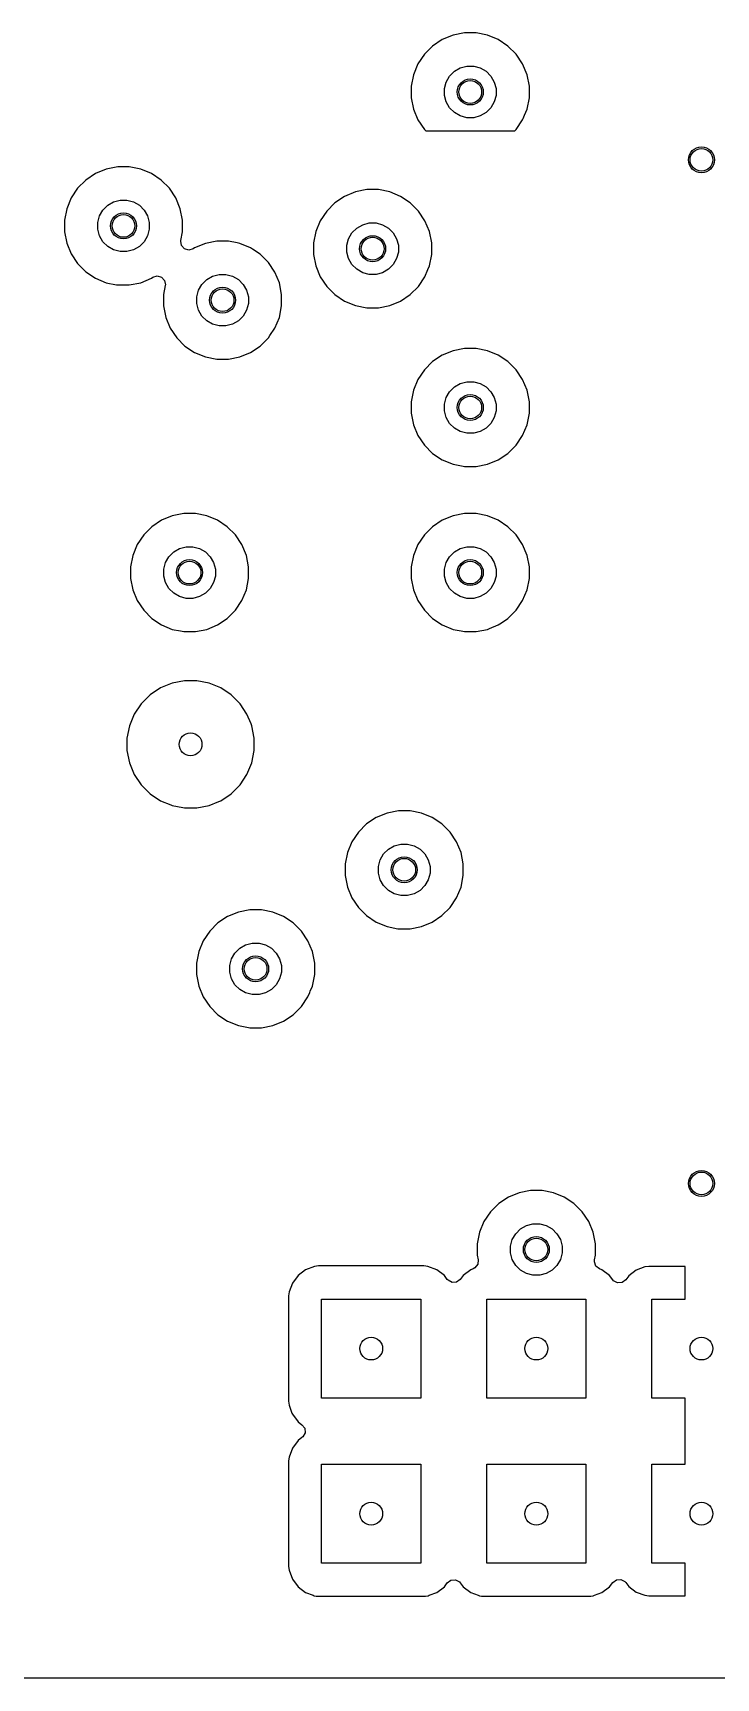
# Model space of a CAD drawing. Extents: x -2.18 to 1.8, y 0.44 to 2.81.
# Drawn here: x -1.375 to -0.961, y 0.435 to 1.432 of the extents above; entities that cross this region are included whole.
import ezdxf

# ---------------------------------------------------------------- set-up
doc = ezdxf.new("R2010")
doc.units = 0
doc.header["$MEASUREMENT"] = 0
doc.layers.add('BLACK', color=7, linetype='CONTINUOUS')

msp = doc.modelspace()

# ---------------------------------------------------------------- linework, layer by layer
at = {"layer": 'BLACK', "linetype": 'CONTINUOUS'}
for p, q in [((-1.12694, 1.42782), (-1.1328, 1.4239)), ((-1.12043, 1.43052), (-1.12694, 1.42782)), ((-1.12694, 1.42782), (-1.12694, 1.42782)), ((-1.11352, 1.43189), (-1.12043, 1.43052)), ((-1.12043, 1.43052), (-1.12043, 1.43052)), ((-1.10648, 1.43189), (-1.11352, 1.43189)), ((-1.11352, 1.43189), (-1.11352, 1.43189)), ((-1.09957, 1.43052), (-1.10648, 1.43189)), ((-1.10648, 1.43189), (-1.10648, 1.43189)), ((-1.09306, 1.42782), (-1.09957, 1.43052)), ((-1.09957, 1.43052), (-1.09957, 1.43052)), ((-1.0872, 1.4239), (-1.09306, 1.42782)), ((-1.09306, 1.42782), (-1.09306, 1.42782)), ((-1.13778, 1.41892), (-1.1417, 1.41306)), ((-1.1328, 1.4239), (-1.13778, 1.41892)), ((-1.13778, 1.41892), (-1.13778, 1.41892)), ((-1.1328, 1.4239), (-1.1328, 1.4239)), ((-1.08222, 1.41892), (-1.0872, 1.4239)), ((-1.0872, 1.4239), (-1.0872, 1.4239)), ((-1.0783, 1.41306), (-1.08222, 1.41892)), ((-1.08222, 1.41892), (-1.08222, 1.41892)), ((-1.14439, 1.40655), (-1.14577, 1.39965)), ((-1.1417, 1.41306), (-1.14439, 1.40656)), ((-1.14439, 1.40656), (-1.14439, 1.40655)), ((-1.1417, 1.41306), (-1.1417, 1.41306)), ((-1.12455, 1.40215), (-1.12249, 1.40571)), ((-1.12249, 1.40571), (-1.11959, 1.40862)), ((-1.11959, 1.40862), (-1.11603, 1.41067)), ((-1.11603, 1.41067), (-1.11206, 1.41174)), ((-1.11206, 1.41174), (-1.10794, 1.41174)), ((-1.10794, 1.41174), (-1.10397, 1.41067)), ((-1.10397, 1.41067), (-1.10041, 1.40862)), ((-1.10041, 1.40862), (-1.09751, 1.40571)), ((-1.09751, 1.40571), (-1.09545, 1.40215)), ((-1.07561, 1.40656), (-1.0783, 1.41306)), ((-1.0783, 1.41306), (-1.0783, 1.41306)), ((-1.0783, 1.41306), (-1.0783, 1.41306)), ((-1.07423, 1.39964), (-1.07561, 1.40656)), ((-1.14577, 1.39965), (-1.14577, 1.3926)), ((-1.12561, 1.39818), (-1.12455, 1.40215)), ((-1.12561, 1.39407), (-1.12561, 1.39818)), ((-1.09545, 1.40215), (-1.09439, 1.39818)), ((-1.09439, 1.39818), (-1.09439, 1.39407)), ((-1.07423, 1.3926), (-1.07423, 1.39964)), ((-1.14577, 1.3926), (-1.14439, 1.38569)), ((-1.14439, 1.38569), (-1.14439, 1.38569)), ((-1.14439, 1.38569), (-1.1417, 1.37918)), ((-1.12455, 1.3901), (-1.12561, 1.39407)), ((-1.12249, 1.38654), (-1.12455, 1.3901)), ((-1.11959, 1.38363), (-1.12249, 1.38654)), ((-1.09751, 1.38654), (-1.10041, 1.38363)), ((-1.09545, 1.3901), (-1.09751, 1.38654)), ((-1.09439, 1.39407), (-1.09545, 1.3901)), ((-1.07708, 1.38213), (-1.07561, 1.38569)), ((-1.07561, 1.38569), (-1.07423, 1.3926)), ((-1.1417, 1.37918), (-1.1417, 1.37918)), ((-1.1417, 1.37918), (-1.13778, 1.37332)), ((-1.11603, 1.38157), (-1.11959, 1.38363)), ((-1.11206, 1.38051), (-1.11603, 1.38157)), ((-1.10794, 1.38051), (-1.11206, 1.38051)), ((-1.10397, 1.38157), (-1.10794, 1.38051)), ((-1.10041, 1.38363), (-1.10397, 1.38157)), ((-1.08222, 1.37332), (-1.0783, 1.37918)), ((-1.0783, 1.37918), (-1.07796, 1.38002)), ((-1.07796, 1.38002), (-1.07708, 1.38213)), ((-1.07796, 1.38002), (-1.07796, 1.38002)), ((-1.07708, 1.38213), (-1.07708, 1.38213)), ((-1.13778, 1.37332), (-1.13778, 1.37332)), ((-1.13778, 1.37332), (-1.13696, 1.3725)), ((-1.13696, 1.3725), (-1.08304, 1.3725)), ((-1.08304, 1.3725), (-1.08222, 1.37332)), ((-1.33694, 1.3467), (-1.3428, 1.34278)), ((-1.33043, 1.34939), (-1.33694, 1.3467)), ((-1.33694, 1.3467), (-1.33694, 1.3467)), ((-1.32352, 1.35077), (-1.33043, 1.34939)), ((-1.33043, 1.34939), (-1.33043, 1.34939)), ((-1.31648, 1.35077), (-1.32352, 1.35077)), ((-1.32352, 1.35077), (-1.32352, 1.35077)), ((-1.30957, 1.34939), (-1.31648, 1.35077)), ((-1.31648, 1.35077), (-1.31648, 1.35077)), ((-1.30306, 1.3467), (-1.30957, 1.34939)), ((-1.30957, 1.34939), (-1.30957, 1.34939)), ((-1.2972, 1.34278), (-1.30306, 1.3467)), ((-1.30306, 1.3467), (-1.30306, 1.3467)), ((-1.34778, 1.3378), (-1.3517, 1.33194)), ((-1.3428, 1.34278), (-1.34778, 1.3378)), ((-1.34778, 1.3378), (-1.34778, 1.3378)), ((-1.3428, 1.34278), (-1.3428, 1.34278)), ((-1.29222, 1.3378), (-1.2972, 1.34278)), ((-1.2972, 1.34278), (-1.2972, 1.34278)), ((-1.2883, 1.33194), (-1.29222, 1.3378)), ((-1.29222, 1.3378), (-1.29222, 1.3378)), ((-1.17957, 1.33557), (-1.18608, 1.33288)), ((-1.17266, 1.33695), (-1.17957, 1.33557)), ((-1.17957, 1.33557), (-1.17957, 1.33557)), ((-1.16561, 1.33695), (-1.17266, 1.33695)), ((-1.17266, 1.33695), (-1.17266, 1.33695)), ((-1.1587, 1.33557), (-1.16561, 1.33695)), ((-1.16561, 1.33695), (-1.16561, 1.33695)), ((-1.15219, 1.33288), (-1.1587, 1.33557)), ((-1.1587, 1.33557), (-1.1587, 1.33557)), ((-1.35439, 1.32543), (-1.35577, 1.31852)), ((-1.3517, 1.33194), (-1.35439, 1.32543)), ((-1.35439, 1.32543), (-1.35439, 1.32543)), ((-1.3517, 1.33194), (-1.3517, 1.33194)), ((-1.33249, 1.32459), (-1.32959, 1.32749)), ((-1.32959, 1.32749), (-1.32603, 1.32955)), ((-1.32603, 1.32955), (-1.32206, 1.33061)), ((-1.32206, 1.33061), (-1.31794, 1.33061)), ((-1.31794, 1.33061), (-1.31397, 1.32955)), ((-1.31397, 1.32955), (-1.31041, 1.32749)), ((-1.31041, 1.32749), (-1.30751, 1.32459)), ((-1.28561, 1.32543), (-1.2883, 1.33194)), ((-1.2883, 1.33194), (-1.2883, 1.33194)), ((-1.2883, 1.33194), (-1.2883, 1.33194)), ((-1.28423, 1.31852), (-1.28561, 1.32543)), ((-1.19193, 1.32896), (-1.19692, 1.32398)), ((-1.18608, 1.33288), (-1.19193, 1.32896)), ((-1.19193, 1.32896), (-1.19193, 1.32896)), ((-1.18608, 1.33288), (-1.18608, 1.33288)), ((-1.14633, 1.32896), (-1.15219, 1.33288)), ((-1.15219, 1.33288), (-1.15219, 1.33288)), ((-1.14135, 1.32398), (-1.14633, 1.32896)), ((-1.14633, 1.32896), (-1.14633, 1.32896)), ((-1.35577, 1.31852), (-1.35577, 1.31148)), ((-1.33561, 1.31706), (-1.33455, 1.32103)), ((-1.33561, 1.31294), (-1.33561, 1.31706)), ((-1.33455, 1.32103), (-1.33249, 1.32459)), ((-1.30751, 1.32459), (-1.30545, 1.32103)), ((-1.30545, 1.32103), (-1.30439, 1.31706)), ((-1.30439, 1.31706), (-1.30439, 1.31294)), ((-1.28423, 1.31148), (-1.28423, 1.31852)), ((-1.20083, 1.31812), (-1.20353, 1.31161)), ((-1.19692, 1.32398), (-1.20083, 1.31812)), ((-1.20083, 1.31812), (-1.20083, 1.31812)), ((-1.19692, 1.32398), (-1.19692, 1.32398)), ((-1.17872, 1.31367), (-1.17516, 1.31573)), ((-1.17516, 1.31573), (-1.17119, 1.31679)), ((-1.17119, 1.31679), (-1.16708, 1.31679)), ((-1.16708, 1.31679), (-1.16311, 1.31573)), ((-1.16311, 1.31573), (-1.15955, 1.31367)), ((-1.13744, 1.31812), (-1.14135, 1.32398)), ((-1.14135, 1.32398), (-1.14135, 1.32398)), ((-1.13474, 1.31161), (-1.13744, 1.31812)), ((-1.13744, 1.31812), (-1.13744, 1.31812)), ((-1.13744, 1.31812), (-1.13744, 1.31812)), ((-1.35577, 1.31148), (-1.35439, 1.30457)), ((-1.33455, 1.30897), (-1.33561, 1.31294)), ((-1.33249, 1.30541), (-1.33455, 1.30897)), ((-1.32959, 1.30251), (-1.33249, 1.30541)), ((-1.30751, 1.30541), (-1.31041, 1.30251)), ((-1.30545, 1.30897), (-1.30751, 1.30541)), ((-1.30439, 1.31294), (-1.30545, 1.30897)), ((-1.28535, 1.3058), (-1.28529, 1.30614)), ((-1.28491, 1.30308), (-1.28535, 1.3058)), ((-1.28529, 1.30614), (-1.28423, 1.31148)), ((-1.26352, 1.30577), (-1.27043, 1.30439)), ((-1.25648, 1.30577), (-1.26352, 1.30577)), ((-1.26352, 1.30577), (-1.26352, 1.30577)), ((-1.25113, 1.3047), (-1.25648, 1.30577)), ((-1.25648, 1.30577), (-1.25648, 1.30577)), ((-1.20353, 1.31161), (-1.2049, 1.3047)), ((-1.20353, 1.31161), (-1.20353, 1.31161)), ((-1.18475, 1.30324), (-1.18368, 1.30721)), ((-1.18368, 1.30721), (-1.18163, 1.31077)), ((-1.18163, 1.31077), (-1.17872, 1.31367)), ((-1.15955, 1.31367), (-1.15664, 1.31077)), ((-1.15664, 1.31077), (-1.15458, 1.30721)), ((-1.15458, 1.30721), (-1.15352, 1.30324)), ((-1.13337, 1.3047), (-1.13474, 1.31161)), ((-1.35439, 1.30457), (-1.35439, 1.30457)), ((-1.35439, 1.30457), (-1.3517, 1.29806)), ((-1.3517, 1.29806), (-1.3517, 1.29806)), ((-1.3517, 1.29806), (-1.34778, 1.2922)), ((-1.32603, 1.30045), (-1.32959, 1.30251)), ((-1.32206, 1.29939), (-1.32603, 1.30045)), ((-1.31794, 1.29939), (-1.32206, 1.29939)), ((-1.31397, 1.30045), (-1.31794, 1.29939)), ((-1.31041, 1.30251), (-1.31397, 1.30045)), ((-1.28307, 1.30103), (-1.28491, 1.30308)), ((-1.28042, 1.30031), (-1.28307, 1.30103)), ((-1.27779, 1.30113), (-1.28042, 1.30031)), ((-1.27694, 1.3017), (-1.27779, 1.30113)), ((-1.27043, 1.30439), (-1.27694, 1.3017)), ((-1.27694, 1.3017), (-1.27694, 1.3017)), ((-1.27043, 1.30439), (-1.27043, 1.30439)), ((-1.24957, 1.30439), (-1.25113, 1.3047)), ((-1.24306, 1.3017), (-1.24957, 1.30439)), ((-1.24957, 1.30439), (-1.24957, 1.30439)), ((-1.24184, 1.30088), (-1.24306, 1.3017)), ((-1.24306, 1.3017), (-1.24306, 1.3017)), ((-1.2372, 1.29778), (-1.24184, 1.30088)), ((-1.23222, 1.2928), (-1.2372, 1.29778)), ((-1.2049, 1.3047), (-1.2049, 1.29766)), ((-1.2049, 1.29766), (-1.20353, 1.29075)), ((-1.18475, 1.29913), (-1.18475, 1.30324)), ((-1.18368, 1.29515), (-1.18475, 1.29913)), ((-1.15352, 1.29913), (-1.15458, 1.29515)), ((-1.15352, 1.30324), (-1.15352, 1.29913)), ((-1.13474, 1.29075), (-1.13337, 1.29766)), ((-1.13337, 1.29766), (-1.13337, 1.3047)), ((-1.34778, 1.2922), (-1.34778, 1.2922)), ((-1.34778, 1.2922), (-1.3428, 1.28722)), ((-1.3428, 1.28722), (-1.3428, 1.28722)), ((-1.3428, 1.28722), (-1.33694, 1.2833)), ((-1.26603, 1.28455), (-1.26206, 1.28561)), ((-1.26206, 1.28561), (-1.25794, 1.28561)), ((-1.25794, 1.28561), (-1.25397, 1.28455)), ((-1.2283, 1.28694), (-1.23222, 1.2928)), ((-1.23222, 1.2928), (-1.23222, 1.2928)), ((-1.22561, 1.28043), (-1.2283, 1.28694)), ((-1.2283, 1.28694), (-1.2283, 1.28694)), ((-1.2283, 1.28694), (-1.2283, 1.28694)), ((-1.20353, 1.29075), (-1.20353, 1.29075)), ((-1.20353, 1.29075), (-1.20083, 1.28424)), ((-1.18163, 1.29159), (-1.18368, 1.29515)), ((-1.17872, 1.28869), (-1.18163, 1.29159)), ((-1.17516, 1.28663), (-1.17872, 1.28869)), ((-1.17119, 1.28557), (-1.17516, 1.28663)), ((-1.16708, 1.28557), (-1.17119, 1.28557)), ((-1.16311, 1.28663), (-1.16708, 1.28557)), ((-1.15955, 1.28869), (-1.16311, 1.28663)), ((-1.15664, 1.29159), (-1.15955, 1.28869)), ((-1.15458, 1.29515), (-1.15664, 1.29159)), ((-1.13744, 1.28424), (-1.13566, 1.28852)), ((-1.13566, 1.28852), (-1.13474, 1.29075)), ((-1.33694, 1.2833), (-1.33694, 1.2833)), ((-1.33694, 1.2833), (-1.33694, 1.2833)), ((-1.33694, 1.2833), (-1.33043, 1.28061)), ((-1.33043, 1.28061), (-1.32433, 1.27939)), ((-1.32433, 1.27939), (-1.32352, 1.27923)), ((-1.32352, 1.27923), (-1.32352, 1.27923)), ((-1.32352, 1.27923), (-1.32352, 1.27923)), ((-1.32352, 1.27923), (-1.31648, 1.27923)), ((-1.31648, 1.27923), (-1.30957, 1.28061)), ((-1.31648, 1.27923), (-1.31648, 1.27923)), ((-1.30957, 1.28061), (-1.30306, 1.2833)), ((-1.30306, 1.2833), (-1.30221, 1.28387)), ((-1.30221, 1.28387), (-1.29958, 1.28469)), ((-1.29958, 1.28469), (-1.29693, 1.28397)), ((-1.29693, 1.28397), (-1.29509, 1.28192)), ((-1.29471, 1.27886), (-1.29577, 1.27352)), ((-1.29509, 1.28192), (-1.29465, 1.2792)), ((-1.29465, 1.2792), (-1.29471, 1.27886)), ((-1.27561, 1.27206), (-1.27455, 1.27603)), ((-1.27455, 1.27603), (-1.27249, 1.27959)), ((-1.27249, 1.27959), (-1.26959, 1.28249)), ((-1.26959, 1.28249), (-1.26603, 1.28455)), ((-1.25397, 1.28455), (-1.25041, 1.28249)), ((-1.25041, 1.28249), (-1.24751, 1.27959)), ((-1.24751, 1.27959), (-1.24545, 1.27603)), ((-1.24545, 1.27603), (-1.24439, 1.27206)), ((-1.22423, 1.27352), (-1.22561, 1.28043)), ((-1.20083, 1.28424), (-1.20083, 1.28424)), ((-1.20083, 1.28424), (-1.19692, 1.27838)), ((-1.19692, 1.27838), (-1.19692, 1.27838)), ((-1.19692, 1.27838), (-1.19193, 1.2734)), ((-1.14633, 1.2734), (-1.14135, 1.27838)), ((-1.14135, 1.27838), (-1.13744, 1.28424)), ((-1.29577, 1.27352), (-1.29577, 1.26648)), ((-1.29577, 1.26648), (-1.29439, 1.25957)), ((-1.27561, 1.26794), (-1.27561, 1.27206)), ((-1.27455, 1.26397), (-1.27561, 1.26794)), ((-1.24439, 1.26794), (-1.24545, 1.26397)), ((-1.24439, 1.27206), (-1.24439, 1.26794)), ((-1.22561, 1.25957), (-1.22423, 1.26648)), ((-1.22423, 1.26648), (-1.22423, 1.27352)), ((-1.19193, 1.2734), (-1.19193, 1.2734)), ((-1.19193, 1.2734), (-1.18608, 1.26948)), ((-1.18608, 1.26948), (-1.18608, 1.26948)), ((-1.18608, 1.26948), (-1.18608, 1.26948)), ((-1.18608, 1.26948), (-1.17957, 1.26679)), ((-1.17957, 1.26679), (-1.17266, 1.26541)), ((-1.16561, 1.26541), (-1.1587, 1.26679)), ((-1.1587, 1.26679), (-1.15219, 1.26948)), ((-1.15219, 1.26948), (-1.14633, 1.2734)), ((-1.29439, 1.25957), (-1.29439, 1.25957)), ((-1.29439, 1.25957), (-1.2917, 1.25306)), ((-1.27249, 1.26041), (-1.27455, 1.26397)), ((-1.26959, 1.25751), (-1.27249, 1.26041)), ((-1.26603, 1.25545), (-1.26959, 1.25751)), ((-1.25041, 1.25751), (-1.25397, 1.25545)), ((-1.24751, 1.26041), (-1.25041, 1.25751)), ((-1.24545, 1.26397), (-1.24751, 1.26041)), ((-1.2283, 1.25306), (-1.22561, 1.25957)), ((-1.17266, 1.26541), (-1.17266, 1.26541)), ((-1.17266, 1.26541), (-1.17266, 1.26541)), ((-1.17266, 1.26541), (-1.16561, 1.26541)), ((-1.16561, 1.26541), (-1.16561, 1.26541)), ((-1.2917, 1.25306), (-1.2917, 1.25306)), ((-1.2917, 1.25306), (-1.28778, 1.2472)), ((-1.28778, 1.2472), (-1.28778, 1.2472)), ((-1.28778, 1.2472), (-1.2828, 1.24222)), ((-1.26206, 1.25439), (-1.26603, 1.25545)), ((-1.25794, 1.25439), (-1.26206, 1.25439)), ((-1.25397, 1.25545), (-1.25794, 1.25439)), ((-1.2372, 1.24222), (-1.23222, 1.2472)), ((-1.23222, 1.2472), (-1.23133, 1.24852)), ((-1.23133, 1.24852), (-1.2283, 1.25306)), ((-1.2828, 1.24222), (-1.2828, 1.24222)), ((-1.2828, 1.24222), (-1.27694, 1.2383)), ((-1.27694, 1.2383), (-1.27694, 1.2383)), ((-1.27694, 1.2383), (-1.27694, 1.2383)), ((-1.27694, 1.2383), (-1.27043, 1.23561)), ((-1.24957, 1.23561), (-1.24306, 1.2383)), ((-1.24306, 1.2383), (-1.2372, 1.24222)), ((-1.12694, 1.2367), (-1.1328, 1.23278)), ((-1.12043, 1.23939), (-1.12694, 1.2367)), ((-1.12694, 1.2367), (-1.12694, 1.2367)), ((-1.11352, 1.24077), (-1.12043, 1.23939)), ((-1.12043, 1.23939), (-1.12043, 1.23939)), ((-1.10648, 1.24077), (-1.11352, 1.24077)), ((-1.11352, 1.24077), (-1.11352, 1.24077)), ((-1.09957, 1.23939), (-1.10648, 1.24077)), ((-1.10648, 1.24077), (-1.10648, 1.24077)), ((-1.09306, 1.2367), (-1.09957, 1.23939)), ((-1.09957, 1.23939), (-1.09957, 1.23939)), ((-1.0872, 1.23278), (-1.09306, 1.2367)), ((-1.09306, 1.2367), (-1.09306, 1.2367)), ((-1.27043, 1.23561), (-1.26352, 1.23423)), ((-1.26352, 1.23423), (-1.26352, 1.23423)), ((-1.26352, 1.23423), (-1.26352, 1.23423)), ((-1.26352, 1.23423), (-1.25648, 1.23423)), ((-1.25648, 1.23423), (-1.24957, 1.23561)), ((-1.25648, 1.23423), (-1.25648, 1.23423)), ((-1.13778, 1.2278), (-1.1417, 1.22194)), ((-1.1328, 1.23278), (-1.13778, 1.2278)), ((-1.13778, 1.2278), (-1.13778, 1.2278)), ((-1.1328, 1.23278), (-1.1328, 1.23278)), ((-1.08222, 1.2278), (-1.0872, 1.23278)), ((-1.0872, 1.23278), (-1.0872, 1.23278)), ((-1.0783, 1.22194), (-1.08222, 1.2278)), ((-1.08222, 1.2278), (-1.08222, 1.2278)), ((-1.1417, 1.22194), (-1.14439, 1.21543)), ((-1.1417, 1.22194), (-1.1417, 1.22194)), ((-1.12249, 1.21459), (-1.11959, 1.21749)), ((-1.11959, 1.21749), (-1.11603, 1.21955)), ((-1.11603, 1.21955), (-1.11206, 1.22061)), ((-1.11206, 1.22061), (-1.10794, 1.22061)), ((-1.10794, 1.22061), (-1.10397, 1.21955)), ((-1.10397, 1.21955), (-1.10041, 1.21749)), ((-1.10041, 1.21749), (-1.09751, 1.21459)), ((-1.07561, 1.21543), (-1.0783, 1.22194)), ((-1.0783, 1.22194), (-1.0783, 1.22194)), ((-1.0783, 1.22194), (-1.0783, 1.22194)), ((-1.14439, 1.21543), (-1.14577, 1.20852)), ((-1.14577, 1.20852), (-1.14577, 1.20148)), ((-1.14439, 1.21543), (-1.14439, 1.21543)), ((-1.12561, 1.20706), (-1.12455, 1.21103)), ((-1.12561, 1.20294), (-1.12561, 1.20706)), ((-1.12455, 1.21103), (-1.12249, 1.21459)), ((-1.09751, 1.21459), (-1.09545, 1.21103)), ((-1.09545, 1.21103), (-1.09439, 1.20706)), ((-1.09439, 1.20706), (-1.09439, 1.20294)), ((-1.07423, 1.20852), (-1.07561, 1.21543)), ((-1.07423, 1.20148), (-1.07423, 1.20852)), ((-1.14577, 1.20148), (-1.14439, 1.19457)), ((-1.12455, 1.19897), (-1.12561, 1.20294)), ((-1.12249, 1.19541), (-1.12455, 1.19897)), ((-1.09545, 1.19897), (-1.09751, 1.19541)), ((-1.09439, 1.20294), (-1.09545, 1.19897)), ((-1.07561, 1.19457), (-1.07423, 1.20148)), ((-1.14439, 1.19457), (-1.14439, 1.19457)), ((-1.14439, 1.19457), (-1.1417, 1.18806)), ((-1.1417, 1.18806), (-1.1417, 1.18806)), ((-1.1417, 1.18806), (-1.13778, 1.1822)), ((-1.11959, 1.19251), (-1.12249, 1.19541)), ((-1.11603, 1.19045), (-1.11959, 1.19251)), ((-1.11206, 1.18939), (-1.11603, 1.19045)), ((-1.10794, 1.18939), (-1.11206, 1.18939)), ((-1.10397, 1.19045), (-1.10794, 1.18939)), ((-1.10041, 1.19251), (-1.10397, 1.19045)), ((-1.09751, 1.19541), (-1.10041, 1.19251)), ((-1.08222, 1.1822), (-1.0783, 1.18806)), ((-1.0783, 1.18806), (-1.07561, 1.19457)), ((-1.13778, 1.1822), (-1.13778, 1.1822)), ((-1.13778, 1.1822), (-1.1328, 1.17722)), ((-1.1328, 1.17722), (-1.1328, 1.17722)), ((-1.1328, 1.17722), (-1.12694, 1.1733)), ((-1.09306, 1.1733), (-1.0872, 1.17722)), ((-1.0872, 1.17722), (-1.08589, 1.17852)), ((-1.08589, 1.17852), (-1.08222, 1.1822)), ((-1.12694, 1.1733), (-1.12694, 1.1733)), ((-1.12694, 1.1733), (-1.12694, 1.1733)), ((-1.12694, 1.1733), (-1.12043, 1.17061)), ((-1.12043, 1.17061), (-1.11433, 1.16939)), ((-1.11433, 1.16939), (-1.11352, 1.16923)), ((-1.11352, 1.16923), (-1.11352, 1.16923)), ((-1.11352, 1.16923), (-1.11352, 1.16923)), ((-1.11352, 1.16923), (-1.10648, 1.16923)), ((-1.10648, 1.16923), (-1.09957, 1.17061)), ((-1.10648, 1.16923), (-1.10648, 1.16923)), ((-1.09957, 1.17061), (-1.09306, 1.1733)), ((-1.29694, 1.1367), (-1.3028, 1.13278)), ((-1.29043, 1.13939), (-1.29694, 1.1367)), ((-1.29694, 1.1367), (-1.29694, 1.1367)), ((-1.28352, 1.14077), (-1.29043, 1.13939)), ((-1.29043, 1.13939), (-1.29043, 1.13939)), ((-1.27648, 1.14077), (-1.28352, 1.14077)), ((-1.28352, 1.14077), (-1.28352, 1.14077)), ((-1.26957, 1.13939), (-1.27648, 1.14077)), ((-1.27648, 1.14077), (-1.27648, 1.14077)), ((-1.26306, 1.1367), (-1.26957, 1.13939)), ((-1.26957, 1.13939), (-1.26957, 1.13939)), ((-1.2572, 1.13278), (-1.26306, 1.1367)), ((-1.26306, 1.1367), (-1.26306, 1.1367)), ((-1.12694, 1.1367), (-1.1328, 1.13278)), ((-1.12043, 1.13939), (-1.12694, 1.1367)), ((-1.12694, 1.1367), (-1.12694, 1.1367)), ((-1.11352, 1.14077), (-1.12043, 1.13939)), ((-1.12043, 1.13939), (-1.12043, 1.13939)), ((-1.10648, 1.14077), (-1.11352, 1.14077)), ((-1.11352, 1.14077), (-1.11352, 1.14077)), ((-1.09957, 1.13939), (-1.10648, 1.14077)), ((-1.10648, 1.14077), (-1.10648, 1.14077)), ((-1.09306, 1.1367), (-1.09957, 1.13939)), ((-1.09957, 1.13939), (-1.09957, 1.13939)), ((-1.0872, 1.13278), (-1.09306, 1.1367)), ((-1.09306, 1.1367), (-1.09306, 1.1367)), ((-1.30778, 1.1278), (-1.3117, 1.12194)), ((-1.3028, 1.13278), (-1.30778, 1.1278)), ((-1.30778, 1.1278), (-1.30778, 1.1278)), ((-1.3028, 1.13278), (-1.3028, 1.13278)), ((-1.25222, 1.1278), (-1.2572, 1.13278)), ((-1.2572, 1.13278), (-1.2572, 1.13278)), ((-1.2483, 1.12194), (-1.25222, 1.1278)), ((-1.25222, 1.1278), (-1.25222, 1.1278)), ((-1.13778, 1.1278), (-1.1417, 1.12194)), ((-1.1328, 1.13278), (-1.13778, 1.1278)), ((-1.13778, 1.1278), (-1.13778, 1.1278)), ((-1.1328, 1.13278), (-1.1328, 1.13278)), ((-1.08222, 1.1278), (-1.0872, 1.13278)), ((-1.0872, 1.13278), (-1.0872, 1.13278)), ((-1.0783, 1.12194), (-1.08222, 1.1278)), ((-1.08222, 1.1278), (-1.08222, 1.1278)), ((-1.3117, 1.12194), (-1.31439, 1.11543)), ((-1.3117, 1.12194), (-1.3117, 1.12194)), ((-1.29249, 1.11459), (-1.28959, 1.11749)), ((-1.28959, 1.11749), (-1.28603, 1.11955)), ((-1.28603, 1.11955), (-1.28206, 1.12061)), ((-1.28206, 1.12061), (-1.27794, 1.12061)), ((-1.27794, 1.12061), (-1.27397, 1.11955)), ((-1.27397, 1.11955), (-1.27041, 1.11749)), ((-1.27041, 1.11749), (-1.26751, 1.11459)), ((-1.24561, 1.11543), (-1.2483, 1.12194)), ((-1.2483, 1.12194), (-1.2483, 1.12194)), ((-1.2483, 1.12194), (-1.2483, 1.12194)), ((-1.1417, 1.12194), (-1.14439, 1.11543)), ((-1.1417, 1.12194), (-1.1417, 1.12194)), ((-1.12249, 1.11459), (-1.11959, 1.11749)), ((-1.11959, 1.11749), (-1.11603, 1.11955)), ((-1.11603, 1.11955), (-1.11206, 1.12061)), ((-1.11206, 1.12061), (-1.10794, 1.12061)), ((-1.10794, 1.12061), (-1.10397, 1.11955)), ((-1.10397, 1.11955), (-1.10041, 1.11749)), ((-1.10041, 1.11749), (-1.09751, 1.11459)), ((-1.07561, 1.11543), (-1.0783, 1.12194)), ((-1.0783, 1.12194), (-1.0783, 1.12194)), ((-1.0783, 1.12194), (-1.0783, 1.12194)), ((-1.31439, 1.11543), (-1.31577, 1.10852)), ((-1.31577, 1.10852), (-1.31577, 1.10148)), ((-1.31439, 1.11543), (-1.31439, 1.11543)), ((-1.29561, 1.10706), (-1.29455, 1.11103)), ((-1.29561, 1.10294), (-1.29561, 1.10706)), ((-1.29455, 1.11103), (-1.29249, 1.11459)), ((-1.26751, 1.11459), (-1.26545, 1.11103)), ((-1.26545, 1.11103), (-1.26439, 1.10706)), ((-1.26439, 1.10706), (-1.26439, 1.10294)), ((-1.24423, 1.10852), (-1.24561, 1.11543)), ((-1.24423, 1.10148), (-1.24423, 1.10852)), ((-1.24423, 1.10852), (-1.24423, 1.10852)), ((-1.14439, 1.11543), (-1.14577, 1.10852)), ((-1.14577, 1.10852), (-1.14577, 1.10148)), ((-1.14439, 1.11543), (-1.14439, 1.11543)), ((-1.12561, 1.10706), (-1.12455, 1.11103)), ((-1.12561, 1.10294), (-1.12561, 1.10706)), ((-1.12455, 1.11103), (-1.12249, 1.11459)), ((-1.09751, 1.11459), (-1.09545, 1.11103)), ((-1.09545, 1.11103), (-1.09439, 1.10706)), ((-1.09439, 1.10706), (-1.09439, 1.10294)), ((-1.07423, 1.10852), (-1.07561, 1.11543)), ((-1.07423, 1.10148), (-1.07423, 1.10852)), ((-1.31577, 1.10148), (-1.31439, 1.09457)), ((-1.29455, 1.09897), (-1.29561, 1.10294)), ((-1.29249, 1.09541), (-1.29455, 1.09897)), ((-1.26545, 1.09897), (-1.26751, 1.09541)), ((-1.26439, 1.10294), (-1.26545, 1.09897)), ((-1.24561, 1.09457), (-1.24423, 1.10148)), ((-1.14577, 1.10148), (-1.14439, 1.09457)), ((-1.12455, 1.09897), (-1.12561, 1.10294)), ((-1.12249, 1.09541), (-1.12455, 1.09897)), ((-1.09545, 1.09897), (-1.09751, 1.09541)), ((-1.09439, 1.10294), (-1.09545, 1.09897)), ((-1.07561, 1.09457), (-1.07423, 1.10148)), ((-1.31439, 1.09457), (-1.31439, 1.09457)), ((-1.31439, 1.09457), (-1.3117, 1.08806)), ((-1.3117, 1.08806), (-1.3117, 1.08806)), ((-1.3117, 1.08806), (-1.30778, 1.0822)), ((-1.28959, 1.09251), (-1.29249, 1.09541)), ((-1.28603, 1.09045), (-1.28959, 1.09251)), ((-1.28206, 1.08939), (-1.28603, 1.09045)), ((-1.27794, 1.08939), (-1.28206, 1.08939)), ((-1.27397, 1.09045), (-1.27794, 1.08939)), ((-1.27041, 1.09251), (-1.27397, 1.09045)), ((-1.26751, 1.09541), (-1.27041, 1.09251)), ((-1.25222, 1.0822), (-1.2483, 1.08806)), ((-1.2483, 1.08806), (-1.24561, 1.09457)), ((-1.14439, 1.09457), (-1.14439, 1.09457)), ((-1.14439, 1.09457), (-1.1417, 1.08806)), ((-1.1417, 1.08806), (-1.1417, 1.08806)), ((-1.1417, 1.08806), (-1.13778, 1.0822)), ((-1.11959, 1.09251), (-1.12249, 1.09541)), ((-1.11603, 1.09045), (-1.11959, 1.09251)), ((-1.11206, 1.08939), (-1.11603, 1.09045)), ((-1.10794, 1.08939), (-1.11206, 1.08939)), ((-1.10397, 1.09045), (-1.10794, 1.08939)), ((-1.10041, 1.09251), (-1.10397, 1.09045)), ((-1.09751, 1.09541), (-1.10041, 1.09251)), ((-1.08222, 1.0822), (-1.0783, 1.08806)), ((-1.0783, 1.08806), (-1.07561, 1.09457)), ((-1.30778, 1.0822), (-1.30778, 1.0822)), ((-1.30778, 1.0822), (-1.3028, 1.07722)), ((-1.3028, 1.07722), (-1.3028, 1.07722)), ((-1.3028, 1.07722), (-1.29694, 1.0733)), ((-1.26306, 1.0733), (-1.2572, 1.07722)), ((-1.2572, 1.07722), (-1.25222, 1.0822)), ((-1.13778, 1.0822), (-1.13778, 1.0822)), ((-1.13778, 1.0822), (-1.1328, 1.07722)), ((-1.1328, 1.07722), (-1.1328, 1.07722)), ((-1.1328, 1.07722), (-1.12694, 1.0733)), ((-1.08995, 1.07538), (-1.0872, 1.07722)), ((-1.0872, 1.07722), (-1.08222, 1.0822)), ((-1.08222, 1.0822), (-1.08222, 1.0822)), ((-1.29694, 1.0733), (-1.29694, 1.0733)), ((-1.29694, 1.0733), (-1.29694, 1.0733)), ((-1.29694, 1.0733), (-1.29043, 1.07061)), ((-1.29043, 1.07061), (-1.28555, 1.06964)), ((-1.28555, 1.06964), (-1.28352, 1.06923)), ((-1.28352, 1.06923), (-1.28352, 1.06923)), ((-1.28352, 1.06923), (-1.28352, 1.06923)), ((-1.28352, 1.06923), (-1.27648, 1.06923)), ((-1.27648, 1.06923), (-1.26957, 1.07061)), ((-1.27648, 1.06923), (-1.27648, 1.06923)), ((-1.26957, 1.07061), (-1.26306, 1.0733)), ((-1.12694, 1.0733), (-1.12694, 1.0733)), ((-1.12694, 1.0733), (-1.12694, 1.0733)), ((-1.12694, 1.0733), (-1.12043, 1.07061)), ((-1.12043, 1.07061), (-1.11555, 1.06964)), ((-1.11555, 1.06964), (-1.11352, 1.06923)), ((-1.11352, 1.06923), (-1.11352, 1.06923)), ((-1.11352, 1.06923), (-1.11352, 1.06923)), ((-1.11352, 1.06923), (-1.10648, 1.06923)), ((-1.10648, 1.06923), (-1.09957, 1.07061)), ((-1.10648, 1.06923), (-1.10648, 1.06923)), ((-1.09957, 1.07061), (-1.09843, 1.07108)), ((-1.09843, 1.07108), (-1.09306, 1.0733)), ((-1.09306, 1.0733), (-1.09214, 1.07392)), ((-1.09214, 1.07392), (-1.08995, 1.07538)), ((-1.2906, 1.03802), (-1.29761, 1.03512)), ((-1.28316, 1.0395), (-1.2906, 1.03802)), ((-1.2906, 1.03802), (-1.2906, 1.03802)), ((-1.27558, 1.0395), (-1.28316, 1.0395)), ((-1.28316, 1.0395), (-1.28316, 1.0395)), ((-1.26814, 1.03802), (-1.27558, 1.0395)), ((-1.27558, 1.0395), (-1.27558, 1.0395)), ((-1.26113, 1.03512), (-1.26814, 1.03802)), ((-1.26814, 1.03802), (-1.26814, 1.03802)), ((-1.30392, 1.0309), (-1.30929, 1.02554)), ((-1.29761, 1.03512), (-1.30392, 1.0309)), ((-1.30392, 1.0309), (-1.30392, 1.0309)), ((-1.29761, 1.03512), (-1.29761, 1.03512)), ((-1.25482, 1.0309), (-1.26113, 1.03512)), ((-1.26113, 1.03512), (-1.26113, 1.03512)), ((-1.24945, 1.02554), (-1.25482, 1.0309)), ((-1.25482, 1.0309), (-1.25482, 1.0309)), ((-1.3135, 1.01923), (-1.31641, 1.01222)), ((-1.30929, 1.02554), (-1.3135, 1.01923)), ((-1.3135, 1.01923), (-1.3135, 1.01923)), ((-1.30929, 1.02554), (-1.30929, 1.02554)), ((-1.24524, 1.01923), (-1.24945, 1.02554)), ((-1.24945, 1.02554), (-1.24945, 1.02554)), ((-1.24278, 1.0133), (-1.24524, 1.01923)), ((-1.24524, 1.01923), (-1.24524, 1.01923)), ((-1.31641, 1.01222), (-1.31789, 1.00478)), ((-1.31641, 1.01222), (-1.31641, 1.01222)), ((-1.24233, 1.01222), (-1.24278, 1.0133)), ((-1.24085, 1.00478), (-1.24233, 1.01222)), ((-1.31789, 1.00478), (-1.31789, 0.99719)), ((-1.31789, 0.99719), (-1.31641, 0.98975)), ((-1.24233, 0.98975), (-1.24085, 0.99719)), ((-1.24085, 0.99719), (-1.24085, 1.00478)), ((-1.31641, 0.98975), (-1.31641, 0.98975)), ((-1.31641, 0.98975), (-1.3135, 0.98274)), ((-1.24524, 0.98274), (-1.24233, 0.98975)), ((-1.3135, 0.98274), (-1.3135, 0.98274)), ((-1.3135, 0.98274), (-1.30929, 0.97643)), ((-1.24945, 0.97643), (-1.24524, 0.98274)), ((-1.30929, 0.97643), (-1.30929, 0.97643)), ((-1.30929, 0.97643), (-1.30392, 0.97107)), ((-1.30392, 0.97107), (-1.30392, 0.97107)), ((-1.30392, 0.97107), (-1.29761, 0.96685)), ((-1.29761, 0.96685), (-1.29761, 0.96685)), ((-1.29761, 0.96685), (-1.29137, 0.96427)), ((-1.26227, 0.96638), (-1.26113, 0.96685)), ((-1.26113, 0.96685), (-1.25482, 0.97107)), ((-1.26113, 0.96685), (-1.26113, 0.96685)), ((-1.26113, 0.96685), (-1.26113, 0.96685)), ((-1.25482, 0.97107), (-1.24945, 0.97643)), ((-1.29137, 0.96427), (-1.2906, 0.96395)), ((-1.2906, 0.96395), (-1.28412, 0.96266)), ((-1.28412, 0.96266), (-1.28316, 0.96247)), ((-1.28316, 0.96247), (-1.28316, 0.96247)), ((-1.28316, 0.96247), (-1.28316, 0.96247)), ((-1.28316, 0.96247), (-1.27558, 0.96247)), ((-1.27558, 0.96247), (-1.26814, 0.96395)), ((-1.27558, 0.96247), (-1.27558, 0.96247)), ((-1.26814, 0.96395), (-1.26227, 0.96638)), ((-1.16694, 0.9567), (-1.1728, 0.95278)), ((-1.16043, 0.95939), (-1.16694, 0.9567)), ((-1.16694, 0.9567), (-1.16694, 0.9567)), ((-1.15352, 0.96077), (-1.16043, 0.95939)), ((-1.16043, 0.95939), (-1.16043, 0.95939)), ((-1.14648, 0.96077), (-1.15352, 0.96077)), ((-1.15352, 0.96077), (-1.15352, 0.96077)), ((-1.13957, 0.95939), (-1.14648, 0.96077)), ((-1.14648, 0.96077), (-1.14648, 0.96077)), ((-1.13306, 0.9567), (-1.13957, 0.95939)), ((-1.13957, 0.95939), (-1.13957, 0.95939)), ((-1.1272, 0.95278), (-1.13306, 0.9567)), ((-1.13306, 0.9567), (-1.13306, 0.9567)), ((-1.17778, 0.9478), (-1.1817, 0.94194)), ((-1.1728, 0.95278), (-1.17778, 0.9478)), ((-1.17778, 0.9478), (-1.17778, 0.9478)), ((-1.1728, 0.95278), (-1.1728, 0.95278)), ((-1.12222, 0.9478), (-1.1272, 0.95278)), ((-1.1272, 0.95278), (-1.1272, 0.95278)), ((-1.1183, 0.94194), (-1.12222, 0.9478)), ((-1.12222, 0.9478), (-1.12222, 0.9478)), ((-1.1817, 0.94194), (-1.18439, 0.93543)), ((-1.1817, 0.94194), (-1.1817, 0.94194)), ((-1.16249, 0.93459), (-1.15959, 0.93749)), ((-1.15959, 0.93749), (-1.15603, 0.93955)), ((-1.15603, 0.93955), (-1.15206, 0.94061)), ((-1.15206, 0.94061), (-1.14794, 0.94061)), ((-1.14794, 0.94061), (-1.14397, 0.93955)), ((-1.14397, 0.93955), (-1.14041, 0.93749)), ((-1.14041, 0.93749), (-1.13751, 0.93459)), ((-1.11561, 0.93543), (-1.1183, 0.94194)), ((-1.1183, 0.94194), (-1.1183, 0.94194)), ((-1.1183, 0.94194), (-1.1183, 0.94194)), ((-1.18439, 0.93543), (-1.18577, 0.92852)), ((-1.18577, 0.92852), (-1.18577, 0.92148)), ((-1.18439, 0.93543), (-1.18439, 0.93543)), ((-1.16561, 0.92706), (-1.16455, 0.93103)), ((-1.16561, 0.92294), (-1.16561, 0.92706)), ((-1.16455, 0.93103), (-1.16249, 0.93459)), ((-1.13751, 0.93459), (-1.13545, 0.93103)), ((-1.13545, 0.93103), (-1.13439, 0.92706)), ((-1.13439, 0.92706), (-1.13439, 0.92294)), ((-1.11423, 0.92852), (-1.11561, 0.93543)), ((-1.11423, 0.92148), (-1.11423, 0.92852)), ((-1.18577, 0.92148), (-1.18439, 0.91457)), ((-1.16455, 0.91897), (-1.16561, 0.92294)), ((-1.16249, 0.91541), (-1.16455, 0.91897)), ((-1.13545, 0.91897), (-1.13751, 0.91541)), ((-1.13439, 0.92294), (-1.13545, 0.91897)), ((-1.11561, 0.91457), (-1.11423, 0.92148)), ((-1.18439, 0.91457), (-1.18439, 0.91457)), ((-1.18439, 0.91457), (-1.1817, 0.90806)), ((-1.1817, 0.90806), (-1.1817, 0.90806)), ((-1.1817, 0.90806), (-1.17778, 0.9022)), ((-1.15959, 0.91251), (-1.16249, 0.91541)), ((-1.15603, 0.91045), (-1.15959, 0.91251)), ((-1.15206, 0.90939), (-1.15603, 0.91045)), ((-1.14794, 0.90939), (-1.15206, 0.90939)), ((-1.14397, 0.91045), (-1.14794, 0.90939)), ((-1.14041, 0.91251), (-1.14397, 0.91045)), ((-1.13751, 0.91541), (-1.14041, 0.91251)), ((-1.12222, 0.9022), (-1.1183, 0.90806)), ((-1.1183, 0.90806), (-1.11561, 0.91457)), ((-1.25043, 0.89939), (-1.25694, 0.8967)), ((-1.24352, 0.90077), (-1.25043, 0.89939)), ((-1.25043, 0.89939), (-1.25043, 0.89939)), ((-1.23648, 0.90077), (-1.24352, 0.90077)), ((-1.24352, 0.90077), (-1.24352, 0.90077)), ((-1.22957, 0.89939), (-1.23648, 0.90077)), ((-1.23648, 0.90077), (-1.23648, 0.90077)), ((-1.22306, 0.8967), (-1.22957, 0.89939)), ((-1.22957, 0.89939), (-1.22957, 0.89939)), ((-1.17778, 0.9022), (-1.17778, 0.9022)), ((-1.17778, 0.9022), (-1.1728, 0.89722)), ((-1.1728, 0.89722), (-1.1728, 0.89722)), ((-1.1728, 0.89722), (-1.16694, 0.8933)), ((-1.13306, 0.8933), (-1.1272, 0.89722)), ((-1.1272, 0.89722), (-1.12222, 0.9022)), ((-1.26778, 0.8878), (-1.2717, 0.88194)), ((-1.2628, 0.89278), (-1.26778, 0.8878)), ((-1.26778, 0.8878), (-1.26778, 0.8878)), ((-1.25694, 0.8967), (-1.2628, 0.89278)), ((-1.2628, 0.89278), (-1.2628, 0.89278)), ((-1.25694, 0.8967), (-1.25694, 0.8967)), ((-1.2172, 0.89278), (-1.22306, 0.8967)), ((-1.22306, 0.8967), (-1.22306, 0.8967)), ((-1.21222, 0.8878), (-1.2172, 0.89278)), ((-1.2172, 0.89278), (-1.2172, 0.89278)), ((-1.2083, 0.88194), (-1.21222, 0.8878)), ((-1.21222, 0.8878), (-1.21222, 0.8878)), ((-1.16694, 0.8933), (-1.16694, 0.8933)), ((-1.16694, 0.8933), (-1.16694, 0.8933)), ((-1.16694, 0.8933), (-1.16043, 0.89061)), ((-1.16043, 0.89061), (-1.15378, 0.88928)), ((-1.15378, 0.88928), (-1.15352, 0.88923)), ((-1.15352, 0.88923), (-1.15352, 0.88923)), ((-1.15352, 0.88923), (-1.15352, 0.88923)), ((-1.15352, 0.88923), (-1.14648, 0.88923)), ((-1.14648, 0.88923), (-1.13957, 0.89061)), ((-1.14648, 0.88923), (-1.14648, 0.88923)), ((-1.13957, 0.89061), (-1.13306, 0.8933)), ((-1.2717, 0.88194), (-1.27439, 0.87543)), ((-1.2717, 0.88194), (-1.2717, 0.88194)), ((-1.25249, 0.87459), (-1.24959, 0.87749)), ((-1.24959, 0.87749), (-1.24603, 0.87955)), ((-1.24603, 0.87955), (-1.24206, 0.88061)), ((-1.24206, 0.88061), (-1.23794, 0.88061)), ((-1.23794, 0.88061), (-1.23397, 0.87955)), ((-1.23397, 0.87955), (-1.23041, 0.87749)), ((-1.23041, 0.87749), (-1.22751, 0.87459)), ((-1.20561, 0.87543), (-1.2083, 0.88194)), ((-1.2083, 0.88194), (-1.2083, 0.88194)), ((-1.2083, 0.88194), (-1.2083, 0.88194)), ((-1.27439, 0.87543), (-1.27577, 0.86852)), ((-1.27577, 0.86852), (-1.27577, 0.86148)), ((-1.27439, 0.87543), (-1.27439, 0.87543)), ((-1.25561, 0.86706), (-1.25455, 0.87103)), ((-1.25561, 0.86294), (-1.25561, 0.86706)), ((-1.25455, 0.87103), (-1.25249, 0.87459)), ((-1.22751, 0.87459), (-1.22545, 0.87103)), ((-1.22545, 0.87103), (-1.22439, 0.86706)), ((-1.22439, 0.86706), (-1.22439, 0.86294)), ((-1.20423, 0.86852), (-1.20561, 0.87543)), ((-1.20423, 0.86148), (-1.20423, 0.86852)), ((-1.27577, 0.86148), (-1.27439, 0.85457)), ((-1.25455, 0.85897), (-1.25561, 0.86294)), ((-1.25249, 0.85541), (-1.25455, 0.85897)), ((-1.22545, 0.85897), (-1.22751, 0.85541)), ((-1.22439, 0.86294), (-1.22545, 0.85897)), ((-1.20561, 0.85457), (-1.20423, 0.86148)), ((-1.27439, 0.85457), (-1.27439, 0.85457)), ((-1.27439, 0.85457), (-1.2717, 0.84806)), ((-1.2717, 0.84806), (-1.2717, 0.84806)), ((-1.2717, 0.84806), (-1.26778, 0.8422)), ((-1.24959, 0.85251), (-1.25249, 0.85541)), ((-1.24603, 0.85045), (-1.24959, 0.85251)), ((-1.24206, 0.84939), (-1.24603, 0.85045)), ((-1.23794, 0.84939), (-1.24206, 0.84939)), ((-1.23397, 0.85045), (-1.23794, 0.84939)), ((-1.23041, 0.85251), (-1.23397, 0.85045)), ((-1.22751, 0.85541), (-1.23041, 0.85251)), ((-1.21222, 0.8422), (-1.2083, 0.84806)), ((-1.2083, 0.84806), (-1.20811, 0.84852)), ((-1.20811, 0.84852), (-1.20724, 0.85063)), ((-1.20811, 0.84852), (-1.20811, 0.84852)), ((-1.20724, 0.85063), (-1.20689, 0.85148)), ((-1.20724, 0.85063), (-1.20724, 0.85063)), ((-1.20689, 0.85148), (-1.20561, 0.85457)), ((-1.26778, 0.8422), (-1.26778, 0.8422)), ((-1.26778, 0.8422), (-1.2628, 0.83722)), ((-1.2628, 0.83722), (-1.2628, 0.83722)), ((-1.2628, 0.83722), (-1.25694, 0.8333)), ((-1.22306, 0.8333), (-1.2172, 0.83722)), ((-1.2172, 0.83722), (-1.21222, 0.8422)), ((-1.25694, 0.8333), (-1.25694, 0.8333)), ((-1.25694, 0.8333), (-1.25694, 0.8333)), ((-1.25694, 0.8333), (-1.25043, 0.83061)), ((-1.25043, 0.83061), (-1.24433, 0.82939)), ((-1.24433, 0.82939), (-1.24352, 0.82923)), ((-1.24352, 0.82923), (-1.24352, 0.82923)), ((-1.24352, 0.82923), (-1.24352, 0.82923)), ((-1.24352, 0.82923), (-1.23648, 0.82923)), ((-1.23648, 0.82923), (-1.22957, 0.83061)), ((-1.23648, 0.82923), (-1.23648, 0.82923)), ((-1.22957, 0.83061), (-1.22306, 0.8333)), ((-1.08043, 0.72939), (-1.08694, 0.7267)), ((-1.07352, 0.73077), (-1.08043, 0.72939)), ((-1.08043, 0.72939), (-1.08043, 0.72939)), ((-1.06648, 0.73077), (-1.07352, 0.73077)), ((-1.07352, 0.73077), (-1.07352, 0.73077)), ((-1.05957, 0.72939), (-1.06648, 0.73077)), ((-1.06648, 0.73077), (-1.06648, 0.73077)), ((-1.05306, 0.7267), (-1.05957, 0.72939)), ((-1.05957, 0.72939), (-1.05957, 0.72939)), ((-1.09778, 0.7178), (-1.1017, 0.71194)), ((-1.0928, 0.72278), (-1.09778, 0.7178)), ((-1.09778, 0.7178), (-1.09778, 0.7178)), ((-1.08694, 0.7267), (-1.0928, 0.72278)), ((-1.0928, 0.72278), (-1.0928, 0.72278)), ((-1.08694, 0.7267), (-1.08694, 0.7267)), ((-1.0472, 0.72278), (-1.05306, 0.7267)), ((-1.05306, 0.7267), (-1.05306, 0.7267)), ((-1.04222, 0.7178), (-1.0472, 0.72278)), ((-1.0472, 0.72278), (-1.0472, 0.72278)), ((-1.0383, 0.71194), (-1.04222, 0.7178)), ((-1.04222, 0.7178), (-1.04222, 0.7178)), ((-1.1017, 0.71194), (-1.10439, 0.70543)), ((-1.1017, 0.71194), (-1.1017, 0.71194)), ((-1.07959, 0.70749), (-1.07603, 0.70955)), ((-1.07603, 0.70955), (-1.07206, 0.71061)), ((-1.07206, 0.71061), (-1.06794, 0.71061)), ((-1.06794, 0.71061), (-1.06397, 0.70955)), ((-1.06397, 0.70955), (-1.06041, 0.70749)), ((-1.03561, 0.70543), (-1.0383, 0.71194)), ((-1.0383, 0.71194), (-1.0383, 0.71194)), ((-1.0383, 0.71194), (-1.0383, 0.71194)), ((-1.10439, 0.70543), (-1.10577, 0.69852)), ((-1.10577, 0.69852), (-1.10577, 0.69148)), ((-1.10439, 0.70543), (-1.10439, 0.70543)), ((-1.08561, 0.69706), (-1.08455, 0.70103)), ((-1.08455, 0.70103), (-1.08249, 0.70459)), ((-1.08249, 0.70459), (-1.07959, 0.70749)), ((-1.06041, 0.70749), (-1.05751, 0.70459)), ((-1.05751, 0.70459), (-1.05545, 0.70103)), ((-1.05545, 0.70103), (-1.05439, 0.69706)), ((-1.03423, 0.69852), (-1.03561, 0.70543)), ((-1.03423, 0.69148), (-1.03423, 0.69852)), ((-1.10577, 0.69148), (-1.10523, 0.68879)), ((-1.10523, 0.68879), (-1.10548, 0.68605)), ((-1.08561, 0.69294), (-1.08561, 0.69706)), ((-1.08455, 0.68897), (-1.08561, 0.69294)), ((-1.08249, 0.68541), (-1.08455, 0.68897)), ((-1.05545, 0.68897), (-1.05751, 0.68541)), ((-1.05439, 0.69294), (-1.05545, 0.68897)), ((-1.05439, 0.69706), (-1.05439, 0.69294)), ((-1.03485, 0.68749), (-1.03477, 0.68879)), ((-1.03477, 0.68879), (-1.03423, 0.69148)), ((-1.2143, 0.6793), (-1.21775, 0.67469)), ((-1.20969, 0.68275), (-1.2143, 0.6793)), ((-1.2043, 0.68476), (-1.20969, 0.68275)), ((-1.20192, 0.68502), (-1.2043, 0.68476)), ((-1.2043, 0.68476), (-1.2043, 0.68476)), ((-1.20191, 0.68502), (-1.20192, 0.68502)), ((-1.13809, 0.68502), (-1.20191, 0.68502)), ((-1.13808, 0.68502), (-1.13809, 0.68502)), ((-1.1357, 0.68476), (-1.13808, 0.68502)), ((-1.13031, 0.68275), (-1.1357, 0.68476)), ((-1.1257, 0.6793), (-1.13031, 0.68275)), ((-1.13031, 0.68275), (-1.13031, 0.68275)), ((-1.12391, 0.67691), (-1.1257, 0.6793)), ((-1.1257, 0.6793), (-1.1257, 0.6793)), ((-1.1257, 0.6793), (-1.1257, 0.6793)), ((-1.1143, 0.6793), (-1.11609, 0.67691)), ((-1.10969, 0.68275), (-1.1143, 0.6793)), ((-1.10832, 0.68327), (-1.10969, 0.68275)), ((-1.10969, 0.68275), (-1.10969, 0.68275)), ((-1.10717, 0.68388), (-1.10832, 0.68327)), ((-1.10548, 0.68605), (-1.10717, 0.68388)), ((-1.07959, 0.68251), (-1.08249, 0.68541)), ((-1.07603, 0.68045), (-1.07959, 0.68251)), ((-1.07206, 0.67939), (-1.07603, 0.68045)), ((-1.06794, 0.67939), (-1.07206, 0.67939)), ((-1.06397, 0.68045), (-1.06794, 0.67939)), ((-1.06041, 0.68251), (-1.06397, 0.68045)), ((-1.05751, 0.68541), (-1.06041, 0.68251)), ((-1.03389, 0.68491), (-1.03485, 0.68749)), ((-1.03168, 0.68327), (-1.03389, 0.68491)), ((-1.03031, 0.68275), (-1.03168, 0.68327)), ((-1.0257, 0.6793), (-1.03031, 0.68275)), ((-1.03031, 0.68275), (-1.03031, 0.68275)), ((-1.0237, 0.67663), (-1.0257, 0.6793)), ((-1.01406, 0.67906), (-1.01588, 0.67663)), ((-1.00953, 0.68245), (-1.01406, 0.67906)), ((-1.00423, 0.68443), (-1.00953, 0.68245)), ((-1.00953, 0.68245), (-1.00953, 0.68245)), ((-1.00188, 0.68469), (-1.00423, 0.68443)), ((-1.00423, 0.68443), (-1.00423, 0.68443)), ((-0.97984, 0.68469), (-1.00188, 0.68469)), ((-0.97984, 0.665), (-0.97984, 0.68469)), ((-1.21976, 0.6693), (-1.22002, 0.66692)), ((-1.21775, 0.67469), (-1.21976, 0.6693)), ((-1.21976, 0.6693), (-1.21976, 0.6693)), ((-1.12345, 0.67638), (-1.12391, 0.67691)), ((-1.12104, 0.67507), (-1.12345, 0.67638)), ((-1.11829, 0.67526), (-1.12104, 0.67507)), ((-1.11609, 0.67691), (-1.11829, 0.67526)), ((-1.02324, 0.6761), (-1.0237, 0.67663)), ((-1.02083, 0.67479), (-1.02324, 0.6761)), ((-1.01809, 0.67498), (-1.02083, 0.67479)), ((-1.01588, 0.67663), (-1.01809, 0.67498)), ((-1.22002, 0.66692), (-1.22002, 0.60308)), ((-1.2, 0.605), (-1.2, 0.665)), ((-1.2, 0.665), (-1.14, 0.665)), ((-1.14, 0.665), (-1.14, 0.605)), ((-1.1, 0.605), (-1.1, 0.665)), ((-1.1, 0.665), (-1.04, 0.665)), ((-1.04, 0.665), (-1.04, 0.605)), ((-1, 0.605), (-1, 0.665)), ((-1, 0.665), (-0.97984, 0.665)), ((-1.22002, 0.60308), (-1.21976, 0.6007)), ((-1.21976, 0.6007), (-1.21976, 0.6007)), ((-1.21976, 0.6007), (-1.21799, 0.59594)), ((-1.14, 0.605), (-1.2, 0.605)), ((-1.04, 0.605), (-1.1, 0.605)), ((-0.97984, 0.605), (-1, 0.605)), ((-0.97984, 0.565), (-0.97984, 0.605)), ((-1.21799, 0.59594), (-1.21775, 0.59531)), ((-1.21775, 0.59531), (-1.2143, 0.5907)), ((-1.2143, 0.5907), (-1.2143, 0.5907)), ((-1.2143, 0.5907), (-1.2143, 0.5907)), ((-1.2143, 0.5907), (-1.21191, 0.58891)), ((-1.21191, 0.58891), (-1.21026, 0.58671)), ((-1.2143, 0.5793), (-1.21775, 0.57469)), ((-1.21191, 0.58109), (-1.2143, 0.5793)), ((-1.21138, 0.58155), (-1.21191, 0.58109)), ((-1.21007, 0.58396), (-1.21138, 0.58155)), ((-1.21026, 0.58671), (-1.21007, 0.58396)), ((-1.21976, 0.5693), (-1.22002, 0.56692)), ((-1.21775, 0.57469), (-1.21976, 0.5693)), ((-1.21976, 0.5693), (-1.21976, 0.5693)), ((-1.22002, 0.56692), (-1.22002, 0.50308)), ((-1.2, 0.505), (-1.2, 0.565)), ((-1.2, 0.565), (-1.14, 0.565)), ((-1.14, 0.565), (-1.14, 0.505)), ((-1.1, 0.505), (-1.1, 0.565)), ((-1.1, 0.565), (-1.04, 0.565)), ((-1.04, 0.565), (-1.04, 0.505)), ((-1, 0.505), (-1, 0.565)), ((-1, 0.565), (-0.97984, 0.565)), ((-1.22002, 0.50308), (-1.21976, 0.5007)), ((-1.21976, 0.5007), (-1.21976, 0.5007)), ((-1.21976, 0.5007), (-1.21775, 0.49531)), ((-1.14, 0.505), (-1.2, 0.505)), ((-1.04, 0.505), (-1.1, 0.505)), ((-0.97984, 0.505), (-1, 0.505)), ((-0.97984, 0.48531), (-0.97984, 0.505)), ((-1.21775, 0.49531), (-1.2143, 0.4907)), ((-1.2143, 0.4907), (-1.20969, 0.48725)), ((-1.13031, 0.48725), (-1.1257, 0.4907)), ((-1.1257, 0.4907), (-1.12391, 0.49309)), ((-1.12391, 0.49309), (-1.12171, 0.49474)), ((-1.12171, 0.49474), (-1.11896, 0.49493)), ((-1.11896, 0.49493), (-1.11655, 0.49362)), ((-1.11655, 0.49362), (-1.11609, 0.49309)), ((-1.11609, 0.49309), (-1.1143, 0.4907)), ((-1.1143, 0.4907), (-1.10969, 0.48725)), ((-1.03031, 0.48725), (-1.0257, 0.4907)), ((-1.0257, 0.4907), (-1.0237, 0.49337)), ((-1.0237, 0.49337), (-1.0215, 0.49502)), ((-1.0215, 0.49502), (-1.01875, 0.49521)), ((-1.01875, 0.49521), (-1.01634, 0.4939)), ((-1.01634, 0.4939), (-1.01588, 0.49337)), ((-1.01588, 0.49337), (-1.01406, 0.49094)), ((-1.01406, 0.49094), (-1.00953, 0.48755)), ((-1.20969, 0.48725), (-1.20519, 0.48557)), ((-1.20519, 0.48557), (-1.20451, 0.48531)), ((-1.20451, 0.48531), (-1.2043, 0.48524)), ((-1.2043, 0.48524), (-1.20323, 0.48512)), ((-1.20323, 0.48512), (-1.20192, 0.48498)), ((-1.20192, 0.48498), (-1.20191, 0.48498)), ((-1.20191, 0.48498), (-1.13809, 0.48498)), ((-1.13809, 0.48498), (-1.13808, 0.48498)), ((-1.13808, 0.48498), (-1.13702, 0.48509)), ((-1.13702, 0.48509), (-1.1357, 0.48524)), ((-1.1357, 0.48524), (-1.13549, 0.48531)), ((-1.13549, 0.48531), (-1.13481, 0.48557)), ((-1.13481, 0.48557), (-1.13031, 0.48725)), ((-1.10969, 0.48725), (-1.10519, 0.48557)), ((-1.10519, 0.48557), (-1.10451, 0.48531)), ((-1.10451, 0.48531), (-1.1043, 0.48524)), ((-1.1043, 0.48524), (-1.10323, 0.48512)), ((-1.10323, 0.48512), (-1.10192, 0.48498)), ((-1.10192, 0.48498), (-1.10191, 0.48498)), ((-1.10191, 0.48498), (-1.03809, 0.48498)), ((-1.03809, 0.48498), (-1.03808, 0.48498)), ((-1.03808, 0.48498), (-1.03702, 0.48509)), ((-1.03702, 0.48509), (-1.0357, 0.48524)), ((-1.0357, 0.48524), (-1.03549, 0.48531)), ((-1.03549, 0.48531), (-1.03481, 0.48557)), ((-1.03481, 0.48557), (-1.03031, 0.48725)), ((-1.00953, 0.48755), (-1.00953, 0.48755)), ((-1.00953, 0.48755), (-1.00423, 0.48557)), ((-1.00423, 0.48557), (-1.00423, 0.48557)), ((-1.00423, 0.48557), (-1.00188, 0.48531)), ((-1.00188, 0.48531), (-1.00188, 0.48531)), ((-1.00188, 0.48531), (-0.97984, 0.48531)), ((1.05474, 0.43541), (-2.1747, 0.43541))]:
    msp.add_line(p, q, dxfattribs=at)
at = {"layer": 'BLACK'}
for centre, radius in [((-1.11, 1.39612), 0.00787), ((-0.97, 1.355), 0.00787), ((-1.32, 1.315), 0.00787), ((-1.16913, 1.30118), 0.00787), ((-1.26, 1.27), 0.00787), ((-1.11, 1.205), 0.00787), ((-1.28, 1.105), 0.00787), ((-1.11, 1.105), 0.00787), ((-1.27937, 1.00098), 0.00689), ((-1.15, 0.925), 0.00787), ((-1.24, 0.865), 0.00787), ((-0.97, 0.735), 0.00787), ((-1.07, 0.695), 0.00787), ((-1.17, 0.635), 0.00689), ((-1.07, 0.635), 0.00689), ((-0.97, 0.635), 0.00689), ((-1.17, 0.535), 0.00689), ((-1.07, 0.535), 0.00689), ((-0.97, 0.535), 0.00689)]:
    msp.add_circle(centre, radius, dxfattribs=at)
at = {"layer": 'WHITE'}
for centre in [(-1.11, 1.39612), (-0.97, 1.355), (-1.32, 1.315), (-1.16913, 1.30118), (-1.26, 1.27), (-1.11, 1.205), (-1.28, 1.105), (-1.11, 1.105), (-1.27937, 1.00098), (-1.15, 0.925), (-1.24, 0.865), (-0.97, 0.735), (-1.07, 0.695), (-1.17, 0.635), (-1.07, 0.635), (-0.97, 0.635), (-1.17, 0.535), (-1.07, 0.535), (-0.97, 0.535)]:
    msp.add_circle(centre, 0.00689, dxfattribs=at)

doc.saveas('drawing.dxf')
